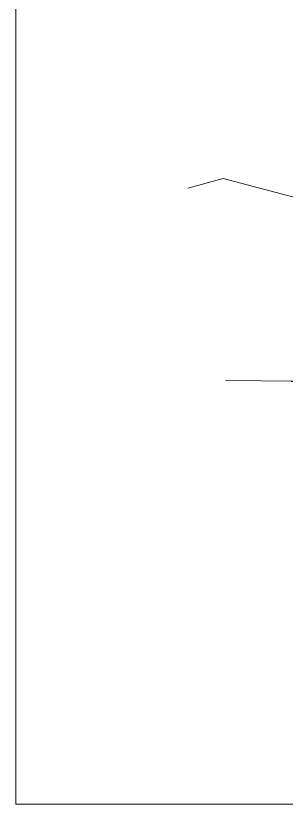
# Model space of a CAD drawing. Header units: metres. Extents: x 44.2 to 128.2, y -61.8 to 3.
# Drawn here: x 44.22 to 54.61, y -61.79 to -31.47 of the extents above; entities that cross this region are included whole.
import ezdxf
from ezdxf.lldxf.tags import DXFTag

# ---------------------------------------------------------------- set-up
doc = ezdxf.new("R2010")
doc.units = ezdxf.units.M
doc.header["$MEASUREMENT"] = 0
doc.layers.add('Calque Commun', color=7, linetype='Continuous')
tags = doc.linetypes.add('HIDDEN', pattern=[0.375, 0.25, -0.125]).pattern_tags.tags
tags[6:7] = [DXFTag(74, 4), DXFTag(75, 0), DXFTag(340, '0'), DXFTag(46, 1.0), DXFTag(50, 0.0), DXFTag(44, 0.0), DXFTag(45, 0.0)]
tags[4:5] = [DXFTag(74, 4), DXFTag(75, 0), DXFTag(340, '0'), DXFTag(46, 1.0), DXFTag(50, 0.0), DXFTag(44, 0.0), DXFTag(45, 0.0)]

msp = doc.modelspace()

# ---------------------------------------------------------------- linework, layer by layer
at = {"layer": 'Calque Commun', "color": 26, "linetype": 'HIDDEN', "lineweight": 20, "flags": 128}
msp.add_lwpolyline([(74.689, -46.252), (74.015, -46.247), (68.329, -46.009), (60.352, -45.836), (54.798, -45.537), (54.983, -45.523), (52.274, -45.496)], dxfattribs=at)
at = {"layer": 'Calque Commun', "color": 7, "linetype": 'Continuous', "lineweight": 20}
msp.add_polyline3d([(56.696, -44.991, 0), (56.696, -38.92, 0), (52.184, -37.735, 0), (50.831, -38.099, 0)], dxfattribs=at)

# ---------------------------------------------------------------- meshes
at = {"layer": 'Calque Commun', "color": 7, "linetype": 'Continuous', "lineweight": 5}
mesh = msp.add_polyface(dxfattribs=at)
corners = [(44.219, -2.79), (128.219, -2.79), (128.219, -61.79), (44.219, -61.79)]
mesh.append_faces([[corners[k] for k in face] for face in [(0, 1, 2, 3)]], dxfattribs={"color": 7})

doc.saveas('drawing.dxf')
